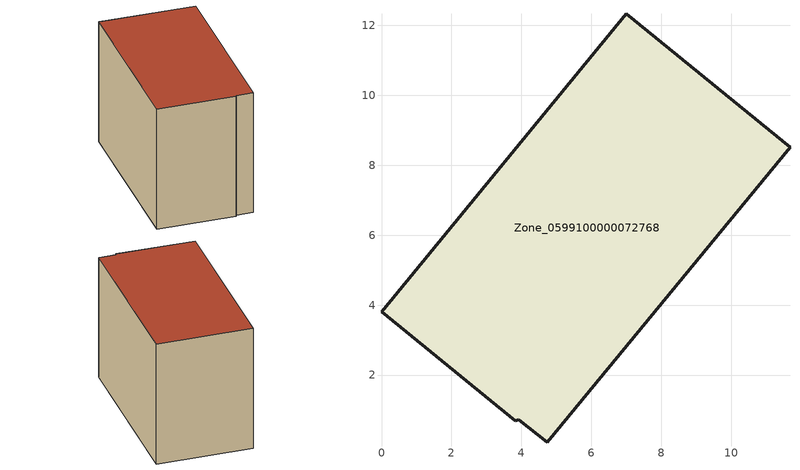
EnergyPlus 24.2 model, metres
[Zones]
Zone_0599100000072768
 floor ground (C_G): 3.92,0.72 3.82,0.69 0,3.81 6.99,12.33 11.67,8.51 4.74,0.08 z0
 wall outside (C_F): 11.67,8.51 6.99,12.33 0,3.81 3.82,0.69 3.92,0.72 4.74,0.08 11.67,8.51 z0:8.14
 roof outside (C_R): 4.74,0.08 11.67,8.51 6.99,12.33 0,3.81 3.82,0.69 3.92,0.72 z8.14
[BUILDING]
Pand.0599100000072768: North Axis=0; Terrain=City; Loads Convergence Tolerance Value=0.04; Temperature Convergence Tolerance Value=0.4; Solar Distribution=FullExterior; Maximum Number of Warmup Days=25; Minimum Number of Warmup Days=1
[Site:Location]
Rotterdam.The.Hague.AP_ZH_NLD Design_Conditions: Latitude=51.96; Longitude=4.45; Time Zone=1; Elevation=-4.5
[SITE:GROUNDTEMPERATURE:BUILDINGSURFACE]
18, 18, 18, 18, 18, 18, 18, 18, 18, 18, 18, 18
[MATERIAL] Thermal Absorptance=0.9; Solar Absorptance=0.7; Visible Absorptance=0.7
Name | Roughness | Thickness | Conductivity | Density | Specific Heat
G.TI.1946-1964 | MediumSmooth | 0.15 | 1 | 540 | 1210
F.TI.1946-1964 | Rough | 0.3 | 0.857143 | 1920 | 840
R.TI.1946-1964 | MediumRough | 0.2 | 0.277778 | 1500 | 1000
[CONSTRUCTION]
C_G: G.TI.1946-1964
C_F: F.TI.1946-1964
C_R: R.TI.1946-1964
[ZONE]
Zone_0599100000072768: Type=1; Multiplier=1; Ceiling Height=Autocalculate; Volume=Autocalculate; Floor Area=autocalculate; Part of Total Floor Area=Yes
[ZONEINFILTRATION:DESIGNFLOWRATE]
Infil_Zone_0599100000072768: Zone or ZoneList or Space or SpaceList=Zone_0599100000072768; Schedule=AlwaysOn; Design Flow Rate Calculation Method=Flow/Area; Flow Rate per Floor Area=0.003; Constant Term Coefficient=1; Temperature Term Coefficient=0; Velocity Term Coefficient=0; Velocity Squared Term Coefficient=0
[HVACTEMPLATE:ZONE:IDEALLOADSAIRSYSTEM]
Zone_0599100000072768: Maximum Heating Supply Air Temperature=50; Minimum Cooling Supply Air Temperature=13; Maximum Heating Supply Air Humidity Ratio=0.0156; Minimum Cooling Supply Air Humidity Ratio=0.0077; Heating Limit=NoLimit; Cooling Limit=NoLimit; Dehumidification Control Type=ConstantSensibleHeatRatio; Cooling Sensible Heat Ratio=0.7; Dehumidification Setpoint=60; Humidification Control Type=None; Humidification Setpoint=30; Outdoor Air Method=None; Outdoor Air Flow Rate per Person=0.00944; Outdoor Air Flow Rate per Zone Floor Area=0; Outdoor Air Flow Rate per Zone=0; Demand Controlled Ventilation Type=None; Outdoor Air Economizer Type=NoEconomizer; Heat Recovery Type=None; Sensible Heat Recovery Effectiveness=0.7; Latent Heat Recovery Effectiveness=0.65
[ZONECONTROL:THERMOSTAT]
ThermostatControl_Zone_0599100000072768: Zone or ZoneList=Zone_0599100000072768; Control Type Schedule=DualSetpointControlType; Control 1=Thermostat_Zone_0599100000072768; Temperature Difference Between Cutout And Setpoint=0
[THERMOSTATSETPOINT:DUALSETPOINT]
Thermostat_Zone_0599100000072768: Heating Setpoint Temperature Schedule=HeatingSetpoint_Zone_0599100000072768; Cooling Setpoint Temperature Schedule=CoolingSetpoint_Zone_0599100000072768
[SCHEDULE:COMPACT]
HeatingSetpoint_Zone_0599100000072768: Through: 12/31, For: AllDays, Until: 24:00, 21
CoolingSetpoint_Zone_0599100000072768: Through: 12/31, For: AllDays, Until: 24:00, 24
DualSetpointControlType: Through: 12/31, For: AllDays, Until: 24:00, 4
AlwaysOn: Through: 12/31, For: AllDays, Until: 24:00, 1
